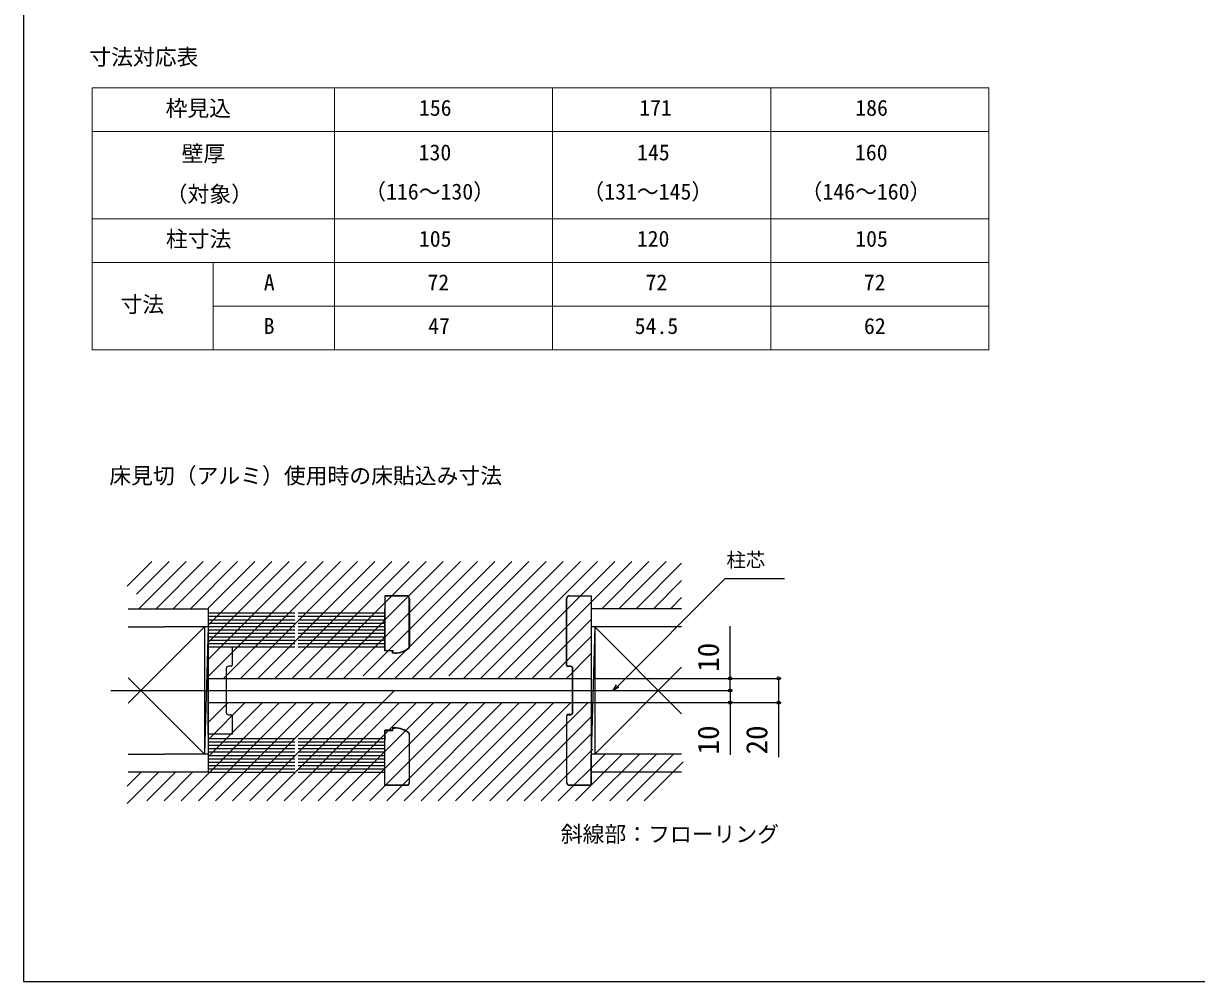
# Model space of a CAD drawing. Units: millimetres, scale not verified. Extents: x -525 to 525, y -783 to 780.
# Drawn here: x -524.9 to -41, y -783.2 to -388 of the extents above; entities that cross this region are included whole.
import ezdxf
from ezdxf.enums import TextEntityAlignment as Align

# ---------------------------------------------------------------- set-up
doc = ezdxf.new("R2010")
doc.units = ezdxf.units.MM
doc.header["$LTSCALE"] = 4
doc.layers.add('0-1_TABLE1', color=7, linetype='Continuous', lineweight=18)
for name, color, linetype in [('0-2_USER1', 3, 'Continuous'), ('0-4_YKK_11E', 7, 'Continuous'), ('0-5_YKK_12', 2, 'Continuous'), ('0-6_YKK_13', 4, 'Continuous'), ('0-8_YKK_D', 6, 'Continuous'), ('0-9_YKK_ZWAK', 7, 'Continuous'), ('0-A_YSS_K', 3, 'Continuous')]:
    doc.layers.add(name, color=color, linetype=linetype)
doc.styles.add('ＭＳ ゴシック', font='')
doc.styles.get('ＭＳ ゴシック').set_extended_font_data('MS Gothic')

msp = doc.modelspace()

# ---------------------------------------------------------------- linework, layer by layer
at = {"layer": '0-1_TABLE1'}
for p, q in [((-496.613, -414.582), (-126.613, -414.582)), ((-496.613, -414.582), (-496.613, -522.582)), ((-396.613, -414.582), (-396.613, -522.582)), ((-306.613, -414.582), (-306.613, -522.582)), ((-216.613, -414.582), (-216.613, -522.582)), ((-126.613, -414.582), (-126.613, -522.582)), ((-496.613, -432.582), (-126.613, -432.582)), ((-496.613, -468.582), (-126.613, -468.582)), ((-496.613, -486.582), (-126.613, -486.582)), ((-446.613, -486.582), (-446.613, -522.582)), ((-446.613, -504.582), (-126.613, -504.582)), ((-496.613, -522.582), (-126.613, -522.582))]:
    msp.add_line(p, q, dxfattribs=at)
at = {"layer": '0-4_YKK_11E'}
for p, q in [((-375.862, -624.049), (-366.762, -624.049)), ((-375.862, -624.049), (-375.862, -636.549)), ((-375.762, -624.149), (-375.762, -636.549)), ((-366.762, -624.149), (-375.762, -624.149)), ((-365.762, -645.168), (-365.762, -625.149)), ((-365.662, -625.149), (-365.662, -645.168)), ((-300.862, -652.649), (-300.862, -625.149)), ((-300.762, -652.649), (-300.762, -625.149)), ((-375.862, -636.549), (-375.762, -636.549)), ((-375.862, -642.749), (-375.762, -642.749)), ((-439.262, -653.149), (-440.262, -653.149)), ((-299.262, -653.149), (-300.262, -653.149)), ((-299.262, -653.249), (-300.262, -653.249)), ((-441.262, -654.149), (-441.262, -672.149)), ((-298.362, -672.149), (-298.362, -654.149)), ((-298.262, -672.149), (-298.262, -654.149)), ((-440.262, -673.149), (-439.262, -673.149)), ((-300.862, -673.649), (-300.862, -701.149)), ((-300.762, -701.149), (-300.762, -673.649)), ((-299.262, -673.049), (-300.262, -673.049)), ((-300.262, -673.149), (-299.262, -673.149)), ((-365.762, -681.13), (-365.762, -701.149)), ((-365.662, -701.149), (-365.662, -681.13)), ((-375.862, -683.549), (-375.762, -683.549)), ((-375.862, -689.749), (-375.762, -689.749)), ((-375.862, -702.249), (-375.862, -689.749)), ((-375.762, -702.149), (-375.762, -689.749)), ((-375.862, -702.249), (-366.762, -702.249)), ((-366.762, -702.149), (-375.762, -702.149)), ((-299.762, -702.249), (-290.662, -702.249))]:
    msp.add_line(p, q, dxfattribs=at)
for points in [[(-375.762, -624.149), (-375.762, -646.649), (-372.512, -646.649), (-372.512, -647.649), (-371.762, -647.649)], [(-299.762, -624.049), (-290.662, -624.049), (-290.662, -636.549), (-290.762, -636.549)], [(-299.762, -624.149), (-290.762, -624.149), (-290.762, -636.649)], [(-290.762, -636.649), (-290.762, -689.649), (-290.762, -702.149), (-299.762, -702.149)], [(-371.762, -647.749), (-372.612, -647.749), (-372.612, -646.749), (-375.862, -646.749), (-375.862, -642.749)], [(-448.762, -681.149), (-448.762, -645.149), (-442.262, -645.149), (-438.762, -645.149), (-438.762, -652.649)], [(-438.762, -673.649), (-438.762, -681.149), (-448.762, -681.149)], [(-371.762, -678.549), (-372.612, -678.549), (-372.612, -679.549), (-375.862, -679.549), (-375.862, -683.549)], [(-375.762, -702.149), (-375.762, -679.649), (-372.512, -679.649), (-372.512, -678.649), (-371.762, -678.649)], [(-290.662, -702.249), (-290.662, -689.749), (-290.762, -689.749)]]:
    msp.add_lwpolyline(points, dxfattribs=at)
for centre, radius, start, end in [((-366.762, -625.149), 1.1, 0.00001, 89.99999), ((-366.762, -625.149), 1, 0.00001, 89.99999), ((-299.762, -625.149), 1.1, 89.99998, 180.00002), ((-299.762, -625.149), 1, 90.00001, 179.99999), ((-371.762, -638.524), 9.125, 270, 309.61912), ((-371.762, -638.524), 9.225, 270.00001, 309.61912), ((-366.262, -645.168), 0.5, 309.61914, 0), ((-366.262, -645.168), 0.6, 309.61912, 359.99999), ((-440.262, -654.149), 1, 90.00001, 179.99999), ((-439.262, -652.649), 0.5, 270.00001, 359.99999), ((-300.262, -652.649), 0.6, 180.00002, 270), ((-300.262, -652.649), 0.5, 180.00001, 269.99999), ((-299.262, -654.149), 1, 0.00001, 89.99999), ((-299.262, -654.149), 0.9, 0, 89.99998), ((-440.262, -672.149), 1, 180.00001, 269.99999), ((-299.262, -672.149), 0.9, 270, 0), ((-299.262, -672.149), 1, 270.00001, 359.99999), ((-439.262, -673.649), 0.5, 0.00001, 89.99999), ((-300.262, -673.649), 0.6, 89.99998, 180.00002), ((-300.262, -673.649), 0.5, 90.00001, 179.99999), ((-371.762, -687.774), 9.225, 50.38088, 89.99999), ((-371.762, -687.774), 9.125, 50.38088, 90), ((-366.262, -681.13), 0.5, 360, 50.38086), ((-366.262, -681.13), 0.6, 0.00001, 50.38088), ((-366.762, -701.149), 1.1, 270.00001, 359.99999), ((-366.762, -701.149), 1, 270.00001, 359.99999), ((-299.762, -701.149), 1.1, 180.00002, 270), ((-299.762, -701.149), 1, 180.00001, 269.99999)]:
    msp.add_arc(centre, radius, start, end, dxfattribs=at)
at = {"layer": '0-5_YKK_12'}
msp.add_line((-488.857, -663.149), (-247.321, -663.149), dxfattribs=at)
at = {"layer": '0-6_YKK_13'}
for p, q in [((-482.098, -620.088), (-471.925, -609.915)), ((-478.338, -623.399), (-464.854, -609.915)), ((-477.267, -629.399), (-457.783, -609.915)), ((-470.196, -629.399), (-450.712, -609.915)), ((-463.125, -629.399), (-443.641, -609.915)), ((-456.054, -629.399), (-436.57, -609.915)), ((-448.762, -650.392), (-408.285, -609.915)), ((-448.762, -643.321), (-415.356, -609.915)), ((-448.762, -636.25), (-422.427, -609.915)), ((-448.762, -629.179), (-429.498, -609.915)), ((-448.448, -657.149), (-401.214, -609.915)), ((-442.377, -658.149), (-394.143, -609.915)), ((-435.306, -658.149), (-387.072, -609.915)), ((-428.235, -658.149), (-380.001, -609.915)), ((-421.164, -658.149), (-372.93, -609.915)), ((-414.093, -658.149), (-365.859, -609.915)), ((-407.022, -658.149), (-358.788, -609.915)), ((-399.951, -658.149), (-351.717, -609.915)), ((-392.88, -658.149), (-344.646, -609.915)), ((-384.809, -657.149), (-337.575, -609.915)), ((-378.738, -658.149), (-330.504, -609.915)), ((-371.667, -658.149), (-323.432, -609.915)), ((-364.595, -658.149), (-316.361, -609.915)), ((-357.524, -658.149), (-309.29, -609.915)), ((-349.453, -657.149), (-302.219, -609.915)), ((-343.382, -658.149), (-295.148, -609.915)), ((-336.311, -658.149), (-288.077, -609.915)), ((-329.24, -658.149), (-281.006, -609.915)), ((-286.348, -629.399), (-266.864, -609.915)), ((-279.277, -629.399), (-259.793, -609.915)), ((-272.206, -629.399), (-253.383, -610.576)), ((-265.002, -629.399), (-253.383, -617.78)), ((-257.93, -629.399), (-253.383, -624.851)), ((-315.098, -658.149), (-290.762, -633.814)), ((-308.027, -658.149), (-290.762, -640.885)), ((-300.956, -658.149), (-290.762, -647.956)), ((-448.762, -658.149), (-290.762, -658.149)), ((-417.403, -708.691), (-371.861, -663.149)), ((-459.829, -708.691), (-419.287, -668.149)), ((-452.758, -708.691), (-412.216, -668.149)), ((-448.762, -668.149), (-290.155, -668.149)), ((-448.762, -690.553), (-426.359, -668.149)), ((-448.762, -683.482), (-433.43, -668.149)), ((-448.762, -676.411), (-440.501, -668.149)), ((-445.687, -708.691), (-405.145, -668.149)), ((-438.616, -708.691), (-398.074, -668.149)), ((-431.545, -708.691), (-391.003, -668.149)), ((-424.474, -708.691), (-383.932, -668.149)), ((-410.332, -708.691), (-369.79, -668.149)), ((-403.261, -708.691), (-362.719, -668.149)), ((-396.19, -708.691), (-355.648, -668.149)), ((-389.118, -708.691), (-348.577, -668.149)), ((-382.047, -708.691), (-341.506, -668.149)), ((-374.976, -708.691), (-334.435, -668.149)), ((-367.905, -708.691), (-327.364, -668.149)), ((-360.834, -708.691), (-320.292, -668.149)), ((-353.763, -708.691), (-313.221, -668.149)), ((-346.692, -708.691), (-306.15, -668.149)), ((-339.621, -708.691), (-299.079, -668.149)), ((-332.55, -708.691), (-292.008, -668.149)), ((-325.479, -708.691), (-290.762, -673.974)), ((-318.408, -708.691), (-290.762, -681.046)), ((-311.337, -708.691), (-290.045, -687.399)), ((-304.266, -708.691), (-284.974, -689.399)), ((-297.195, -708.691), (-277.903, -689.399)), ((-290.124, -708.691), (-270.832, -689.399)), ((-283.052, -708.691), (-263.761, -689.399)), ((-275.981, -708.691), (-256.69, -689.399)), ((-268.91, -708.691), (-252.762, -692.543)), ((-482.098, -709.747), (-469.251, -696.899)), ((-482.098, -702.676), (-476.322, -696.899)), ((-473.971, -708.691), (-462.18, -696.899)), ((-466.9, -708.691), (-455.109, -696.899))]:
    msp.add_line(p, q, dxfattribs=at)
msp.add_lwpolyline([(-322.169, -658.149), (-290.762, -626.743), (-273.935, -609.915)], dxfattribs=at)
at = {"layer": '0-8_YKK_D'}
for p, q in [((-289.762, -658.149), (-212.383, -658.149)), ((-288.762, -658.149), (-232.383, -658.149)), ((-269.762, -663.149), (-232.383, -663.149)), ((-269.762, -663.149), (-232.383, -663.149)), ((-289.762, -668.149), (-212.383, -668.149)), ((-288.762, -668.149), (-232.383, -668.149))]:
    msp.add_line(p, q, dxfattribs=at)
for points in [[(-281.577, -663.149), (-279.774, -661.346), (-235.419, -616.991), (-211.027, -616.991)], [(-233.383, -663.149), (-233.383, -658.149), (-233.383, -636.599)], [(-279.291, -661.829), (-281.577, -663.149), (-280.257, -660.863)], [(-213.383, -658.149), (-213.383, -668.149), (-213.383, -690.654)], [(-233.383, -663.149), (-233.383, -668.149), (-233.383, -689.699)]]:
    msp.add_lwpolyline(points, dxfattribs=at)
for centre in [(-233.383, -658.149), (-213.383, -658.149), (-233.383, -663.149), (-233.383, -663.149), (-233.383, -668.149), (-213.383, -668.149)]:
    msp.add_circle(centre, 0.637, dxfattribs=at)
at = {"layer": '0-9_YKK_ZWAK'}
msp.add_line((-524.9, 746.8), (-524.9, -783.2), dxfattribs=at)
msp.add_lwpolyline([(-524.9, -783.2), (525.1, -783.2), (525.1, 746.8)], dxfattribs=at)
at = {"layer": '0-A_YSS_K'}
for p, q in [((-448.762, -631.149), (-413.012, -631.149)), ((-448.762, -632.549), (-413.012, -632.549)), ((-411.512, -631.149), (-375.762, -631.149)), ((-411.512, -632.549), (-375.762, -632.549)), ((-375.762, -638.899), (-375.762, -629.399)), ((-253.383, -629.399), (-290.762, -629.399)), ((-481.762, -668.399), (-450.262, -636.899)), ((-481.762, -636.899), (-466.762, -636.899)), ((-448.762, -636.899), (-466.762, -636.899)), ((-450.262, -636.899), (-450.262, -689.399)), ((-450.262, -636.899), (-450.262, -689.399)), ((-448.762, -636.899), (-450.262, -689.399)), ((-448.762, -633.949), (-413.012, -633.949)), ((-448.762, -635.349), (-413.012, -635.349)), ((-448.762, -636.749), (-413.012, -636.749)), ((-448.762, -636.899), (-448.762, -689.399)), ((-448.762, -638.149), (-413.012, -638.149)), ((-411.512, -633.949), (-375.762, -633.949)), ((-411.512, -635.349), (-375.762, -635.349)), ((-411.512, -636.749), (-375.762, -636.749)), ((-411.512, -638.149), (-375.762, -638.149)), ((-289.262, -636.899), (-290.762, -689.399)), ((-290.762, -636.899), (-290.762, -689.399)), ((-272.762, -636.899), (-290.762, -636.899)), ((-289.262, -636.899), (-289.262, -689.399)), ((-253.383, -672.779), (-289.262, -636.899)), ((-289.262, -636.899), (-289.262, -689.399)), ((-253.383, -636.899), (-272.762, -636.899)), ((-448.762, -639.549), (-413.012, -639.549)), ((-448.762, -640.949), (-413.012, -640.949)), ((-448.762, -642.349), (-413.012, -642.349)), ((-411.512, -639.549), (-375.762, -639.549)), ((-411.512, -640.949), (-375.762, -640.949)), ((-411.512, -642.349), (-375.762, -642.349)), ((-375.762, -645.149), (-375.762, -638.899)), ((-448.762, -643.749), (-413.012, -643.749)), ((-438.762, -645.149), (-413.012, -645.149)), ((-411.512, -643.749), (-375.762, -643.749)), ((-411.512, -645.149), (-375.762, -645.149)), ((-481.762, -657.899), (-450.262, -689.399)), ((-253.383, -653.52), (-289.262, -689.399)), ((-448.762, -682.899), (-413.012, -682.899)), ((-448.762, -684.299), (-413.012, -684.299)), ((-448.762, -685.699), (-413.012, -685.699)), ((-448.762, -687.099), (-413.012, -687.099)), ((-411.512, -682.899), (-375.762, -682.899)), ((-411.512, -684.299), (-375.762, -684.299)), ((-411.512, -685.699), (-375.762, -685.699)), ((-411.512, -687.099), (-375.762, -687.099)), ((-481.762, -689.399), (-466.762, -689.399)), ((-448.762, -689.399), (-466.762, -689.399)), ((-448.762, -688.499), (-413.012, -688.499)), ((-448.762, -689.899), (-413.012, -689.899)), ((-448.762, -691.299), (-413.012, -691.299)), ((-411.512, -688.499), (-375.762, -688.499)), ((-411.512, -689.899), (-375.762, -689.899)), ((-411.512, -691.299), (-375.762, -691.299)), ((-272.762, -689.399), (-290.762, -689.399)), ((-253.383, -689.399), (-272.762, -689.399)), ((-448.762, -692.699), (-413.012, -692.699)), ((-448.762, -694.099), (-413.012, -694.099)), ((-448.762, -695.499), (-413.012, -695.499)), ((-411.512, -692.699), (-375.762, -692.699)), ((-411.512, -694.099), (-375.762, -694.099)), ((-411.512, -695.499), (-375.762, -695.499)), ((-448.762, -696.899), (-481.762, -696.899)), ((-448.762, -696.899), (-413.012, -696.899)), ((-411.512, -696.899), (-375.762, -696.899)), ((-253.383, -696.899), (-290.762, -696.899))]:
    msp.add_line(p, q, dxfattribs=at)
msp.add_lwpolyline([(-481.762, -629.399), (-448.762, -629.399), (-448.762, -696.899)], dxfattribs=at)

# ---------------------------------------------------------------- texts
at = {"layer": '0-1_TABLE1', "style": 'ＭＳ ゴシック'}
for s, p in [('枠見込', (-466.275, -428.261)), ('156', (-361.764, -428.082)), ('171', (-270.894, -428.082)), ('186', (-181.764, -428.082)), ('壁厚', (-459.679, -446.969)), ('130', (-361.892, -446.457)), ('145', (-271.789, -446.457)), ('160', (-181.892, -446.457)), ('（対象）', (-466.224, -463.656)), ('（116～130）', (-384.315, -462.634)), ('（131～145）', (-294.315, -462.634)), ('（146～160）', (-204.315, -462.634)), ('柱寸法', (-466.147, -482.21)), ('105', (-361.789, -482.082)), ('120', (-271.892, -482.082)), ('105', (-181.789, -482.082)), ('A', (-425.755, -500.082)), ('72', (-358.261, -500.082)), ('72', (-268.261, -500.082)), ('72', (-178.261, -500.082)), ('寸法', (-484.858, -509.159)), ('B', (-425.806, -518.082)), ('47', (-357.98, -518.082)), ('54.5', (-272.761, -518.082)), ('62', (-178.184, -518.082))]:
    msp.add_text(s, height=6.598, dxfattribs=at).set_placement(p, align=Align.BOTTOM_LEFT)
at = {"layer": '0-2_USER1', "style": 'ＭＳ ゴシック'}
for s, p in [('寸法対応表', (-497.736, -407.117)), ('床見切（アルミ）使用時の床貼込み寸法', (-489.477, -579.84)), ('斜線部：フローリング', (-303.221, -727.664))]:
    msp.add_text(s, height=6.598, dxfattribs=at).set_placement(p, align=Align.BOTTOM_LEFT)
at = {"layer": '0-8_YKK_D', "style": 'ＭＳ ゴシック'}
msp.add_text('柱芯', height=5.865, dxfattribs=at).set_placement((-234.899, -613.974), align=Align.BOTTOM_LEFT)
for s, p in [('10', (-235.383, -655.44)), ('10', (-235.383, -689.54)), ('20', (-215.383, -689.54))]:
    msp.add_text(s, height=8.798, rotation=90, dxfattribs=at).set_placement(p, align=Align.BOTTOM_LEFT)

doc.saveas('drawing.dxf')
